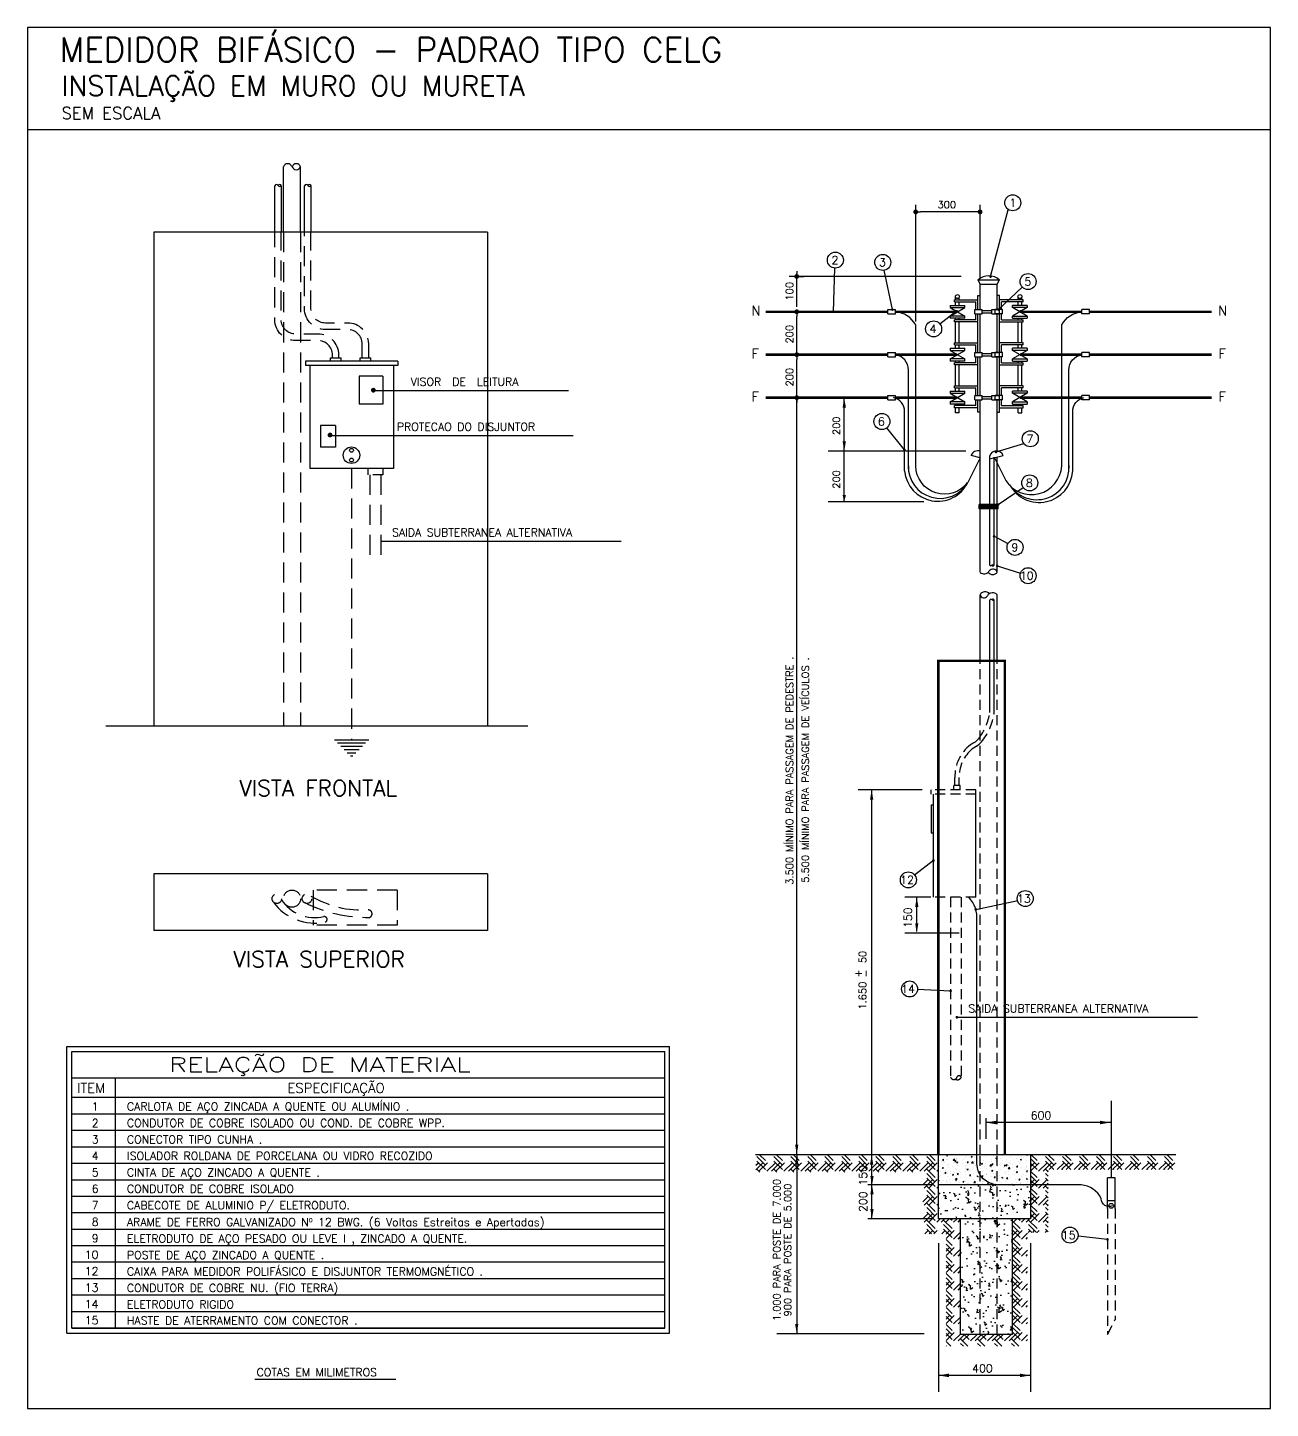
# Model space of a CAD drawing. Header units: millimetres. Extents: x 37 to 167, y 28 to 58.
# Drawn here: x 143.5 to 166.79, y 31.91 to 57.79 of the extents above; entities that cross this region are included whole.
import ezdxf
from ezdxf.enums import TextEntityAlignment as Align

# ---------------------------------------------------------------- set-up
doc = ezdxf.new("R2010")
doc.units = ezdxf.units.MM
doc.linetypes.add('HIDDEN', pattern=[0.375, 0.25, -0.125])
doc.linetypes.add('HIDDEN2', pattern=[0.1875, 0.125, -0.0625])
for name, color, linetype in [('DETALHE_ELÉTRICO_MEDIDOR', 250, 'Continuous'), ('TXT_0', 7, 'Continuous'), ('TXT_1', 2, 'Continuous'), ('TXT_2', 3, 'Continuous')]:
    doc.layers.add(name, color=color, linetype=linetype)
doc.styles.add('ADITIVOCAD', font='RomanS')
pattern_1 = [(95, (4.8759, 5.77372), (0.220621, 0.185123), [0.03, -0.33]), (40, (4.8759, 5.77372), (-0.251997, 0.173507), [0.024, -0.264]), (145.4514, (4.878, 5.79763), (-0.031376, 0.35863), [0.025496, -0.280457]), (91.184, (4.7959, 5.77372), (0.348677, 0.255046), [0.045, -0.495]), (141.6356, (4.80142, 5.8093), (-0.01116, 0.539885), [0.038244, -0.420685]), (36.184, (4.7959, 5.7737), (-0.01116, 0.539885), [0.036, -0.396]), (66, (4.8159, 5.81372), (0.2827086, 0.054953), [0.03, -0.33]), (11, (4.8159, 5.81372), (-0.136283, 0.273923), [0.024, -0.264]), (116.4514, (4.82933, 5.83362), (0.1464254, 0.328876), [0.025496, -0.280457]), (82.5, (4.8759, 5.77372), (-0.0907173, 0.0975959), [0, -0.2608, 0, -0.268, 0, -0.265]), (52.5, (4.8759, 5.77372), (-0.0371492, 0.1859638), [0, -0.1528, 0, -0.2548, 0, -0.101]), (12.5, (4.8759, 5.68452), (0.1573673, 0.1446083), [0, -0.1, 0, -0.312, 0, -0.414]), (2.5, (4.8759, 5.64452), (0.136636, 0.193264), [0, -0.13, 0, -0.2072, 0, -0.294])]

# ---------------------------------------------------------------- blocks, each defined once
blk = doc.blocks.new('CELG_MED-2B')
at = {"layer": 'DETALHE_ELÉTRICO_MEDIDOR'}
h = blk.add_hatch(dxfattribs=at)
h.set_pattern_fill('EARTH', color=256, scale=0.6, angle=45, style=0, pattern_type=2)
h.set_pattern_definition([(45, (25.25067, 26.14848), (0, 0.212132), [0.15, -0.15]), (45, (25.19442, 26.14848), (0, 0.212132), [0.15, -0.15]), (45, (25.13817, 26.14848), (0, 0.212132), [0.15, -0.15]), (135, (25.11942, 26.16723), (-0.212132, 0), [0.15, -0.15]), (135, (25.11942, 26.22348), (-0.212132, 0), [0.15, -0.15]), (135, (25.11942, 26.27973), (-0.212132, 0), [0.15, -0.15])])
h.paths.add_polyline_path([(14.344, 3.167), (14.344, 2.983), (12.75, 2.983), (12.75, 2.198), (12.493, 2.198), (12.493, 0.776), (11.475, 0.776), (11.475, 2.179), (11.185, 2.179), (11.185, 2.951), (9.098, 2.951), (9.096, 3.167), (11.378, 3.167), (11.378, 2.369), (11.656, 2.369), (11.656, 0.923), (12.306, 0.923), (12.306, 2.369), (12.529, 2.369), (12.529, 3.167)])
h = blk.add_hatch(dxfattribs=at)
h.set_pattern_fill('AR-CONC', color=256, scale=0.04, angle=45, style=0, pattern_type=2)
h.set_pattern_definition(pattern_1)
h.paths.add_polyline_path([(11.899, 2.369), (11.899, 2.791), (11.378, 2.791), (11.378, 2.369)])
h.paths.add_polyline_path([(12.114, 2.791), (12.068, 2.791), (12.068, 2.783), (12.049, 2.786), (12.053, 2.791), (11.899, 2.791), (11.899, 2.369), (12.114, 2.369)])
h.paths.add_polyline_path([(12.114, 2.369), (12.529, 2.369), (12.529, 2.791), (12.309, 2.791), (12.309, 2.79), (12.308, 2.791), (12.128, 2.791), (12.114, 2.791)])
h = blk.add_hatch(dxfattribs=at)
h.set_pattern_fill('AR-CONC', color=256, scale=0.04, angle=45, style=0, pattern_type=2)
h.set_pattern_definition(pattern_1)
h.paths.add_polyline_path([(12.114, 0.923), (12.306, 0.923), (12.306, 2.369), (12.114, 2.369)])
h.paths.add_polyline_path([(12.114, 2.369), (11.899, 2.369), (11.899, 0.923), (12.114, 0.923)])
h.paths.add_polyline_path([(11.899, 2.369), (11.656, 2.369), (11.656, 0.923), (11.899, 0.923)])
for p, q in [((3.196, 14.692), (3.196, 15.511)), ((3.41, 14.692), (3.41, 15.511)), ((3.088, 14.692), (3.088, 15.273)), ((3.17, 14.692), (3.17, 15.273)), ((3.459, 14.692), (3.459, 15.273)), ((3.541, 14.692), (3.541, 15.273)), ((1.578, 14.692), (1.578, 8.522)), ((5.746, 14.692), (1.578, 14.692)), ((5.746, 14.692), (5.746, 8.522)), ((11.873, 14.096), (11.899, 14.042)), ((11.873, 14.096), (12.141, 14.096)), ((11.899, 13.726), (11.899, 14.042)), ((11.899, 14.042), (12.114, 14.042)), ((12.114, 14.042), (12.141, 14.096)), ((12.114, 13.726), (12.114, 14.042)), ((11.578, 13.848), (11.873, 13.848)), ((11.578, 13.821), (11.578, 13.848)), ((11.578, 13.821), (11.846, 13.821)), ((11.594, 13.848), (11.594, 13.88)), ((11.594, 13.779), (11.594, 13.821)), ((11.64, 13.848), (11.64, 13.88)), ((11.64, 13.779), (11.64, 13.821)), ((11.846, 13.726), (11.846, 13.821)), ((11.873, 13.726), (11.873, 13.902)), ((11.873, 13.902), (11.899, 13.902)), ((11.873, 13.726), (11.873, 13.848)), ((12.141, 13.902), (12.114, 13.902)), ((12.141, 13.726), (12.141, 13.902)), ((12.436, 13.848), (12.141, 13.848)), ((12.141, 13.726), (12.141, 13.848)), ((12.436, 13.821), (12.168, 13.821)), ((12.168, 13.726), (12.168, 13.821)), ((12.374, 13.848), (12.374, 13.88)), ((12.374, 13.779), (12.374, 13.821)), ((12.42, 13.848), (12.42, 13.88)), ((12.42, 13.779), (12.42, 13.821)), ((12.436, 13.821), (12.436, 13.848)), ((10.748, 13.672), (10.748, 13.726)), ((10.748, 13.726), (10.842, 13.726)), ((10.748, 13.672), (10.842, 13.672)), ((10.842, 13.672), (10.842, 13.726)), ((11.525, 13.779), (11.525, 13.753)), ((11.525, 13.779), (11.709, 13.779)), ((11.525, 13.753), (11.709, 13.753)), ((11.525, 13.646), (11.709, 13.753)), ((11.525, 13.753), (11.709, 13.646)), ((11.709, 13.646), (11.525, 13.646)), ((11.525, 13.646), (11.525, 13.619)), ((11.709, 13.753), (11.709, 13.779)), ((11.709, 13.619), (11.709, 13.646)), ((11.832, 13.672), (11.832, 13.726)), ((11.832, 13.726), (11.926, 13.726)), ((11.832, 13.672), (11.926, 13.672)), ((11.846, 13.6), (11.846, 13.672)), ((11.873, 13.573), (11.873, 13.672)), ((11.873, 13.19), (11.873, 13.672)), ((11.899, 13.19), (11.899, 13.672)), ((11.926, 13.672), (11.926, 13.726)), ((11.926, 13.713), (12.047, 13.713)), ((11.926, 13.686), (12.047, 13.686)), ((12.047, 13.726), (12.141, 13.726)), ((12.047, 13.672), (12.047, 13.726)), ((12.047, 13.672), (12.141, 13.672)), ((12.181, 13.726), (12.087, 13.726)), ((12.087, 13.672), (12.087, 13.726)), ((12.181, 13.672), (12.087, 13.672)), ((12.114, 13.19), (12.114, 13.672)), ((12.114, 13.19), (12.114, 13.672)), ((12.141, 13.672), (12.141, 13.726)), ((12.141, 13.573), (12.141, 13.672)), ((12.141, 13.19), (12.141, 13.672)), ((12.168, 13.6), (12.168, 13.672)), ((12.181, 13.672), (12.181, 13.726)), ((12.305, 13.753), (12.305, 13.779)), ((12.488, 13.779), (12.305, 13.779)), ((12.488, 13.753), (12.305, 13.646)), ((12.488, 13.646), (12.305, 13.753)), ((12.488, 13.753), (12.305, 13.753)), ((12.305, 13.646), (12.488, 13.646)), ((12.305, 13.619), (12.305, 13.646)), ((12.488, 13.779), (12.488, 13.753)), ((12.488, 13.646), (12.488, 13.619)), ((13.265, 13.726), (13.171, 13.726)), ((13.171, 13.672), (13.171, 13.726)), ((13.265, 13.672), (13.171, 13.672)), ((13.265, 13.672), (13.265, 13.726)), ((11.709, 13.619), (11.525, 13.619)), ((11.846, 13.6), (11.578, 13.6)), ((11.578, 13.573), (11.578, 13.6)), ((11.873, 13.573), (11.578, 13.573)), ((11.709, 13.573), (11.578, 13.573)), ((11.594, 13.6), (11.594, 13.619)), ((11.594, 13.312), (11.594, 13.573)), ((11.594, 13.312), (11.594, 13.573)), ((11.64, 13.6), (11.64, 13.619)), ((11.64, 13.312), (11.64, 13.573)), ((11.64, 13.312), (11.64, 13.573)), ((12.141, 13.573), (12.436, 13.573)), ((12.168, 13.6), (12.436, 13.6)), ((12.305, 13.619), (12.488, 13.619)), ((12.305, 13.573), (12.436, 13.573)), ((12.374, 13.6), (12.374, 13.619)), ((12.374, 13.312), (12.374, 13.573)), ((12.374, 13.312), (12.374, 13.573)), ((12.42, 13.6), (12.42, 13.619)), ((12.42, 13.312), (12.42, 13.573)), ((12.42, 13.312), (12.42, 13.573)), ((12.436, 13.573), (12.436, 13.6)), ((11.578, 13.312), (11.873, 13.312)), ((11.578, 13.285), (11.578, 13.312)), ((11.578, 13.285), (11.846, 13.285)), ((11.594, 13.243), (11.594, 13.285)), ((11.64, 13.243), (11.64, 13.285)), ((11.846, 13.19), (11.846, 13.285)), ((12.436, 13.312), (12.141, 13.312)), ((12.436, 13.285), (12.168, 13.285)), ((12.168, 13.19), (12.168, 13.285)), ((12.374, 13.243), (12.374, 13.285)), ((12.42, 13.243), (12.42, 13.285)), ((12.436, 13.285), (12.436, 13.312)), ((3.782, 13.122), (3.916, 13.122)), ((3.782, 13.082), (3.782, 13.122)), ((3.916, 13.082), (3.916, 13.122)), ((4.153, 13.122), (4.287, 13.122)), ((4.153, 13.082), (4.153, 13.122)), ((4.287, 13.082), (4.287, 13.122)), ((10.748, 13.19), (10.842, 13.19)), ((10.748, 13.136), (10.748, 13.19)), ((10.748, 13.136), (10.842, 13.136)), ((10.842, 13.136), (10.842, 13.19)), ((11.525, 13.243), (11.525, 13.216)), ((11.525, 13.243), (11.709, 13.243)), ((11.525, 13.216), (11.709, 13.109)), ((11.525, 13.109), (11.709, 13.216)), ((11.525, 13.216), (11.709, 13.216)), ((11.525, 13.109), (11.525, 13.082)), ((11.709, 13.109), (11.525, 13.109)), ((11.709, 13.216), (11.709, 13.243)), ((11.709, 13.082), (11.709, 13.109)), ((11.832, 13.19), (11.926, 13.19)), ((11.832, 13.136), (11.832, 13.19)), ((11.832, 13.136), (11.926, 13.136)), ((11.846, 13.063), (11.846, 13.136)), ((11.873, 13.037), (11.873, 13.136)), ((11.873, 12.653), (11.873, 13.136)), ((11.899, 12.653), (11.899, 13.136)), ((11.926, 13.136), (11.926, 13.19)), ((11.926, 13.176), (12.047, 13.176)), ((11.926, 13.149), (12.047, 13.149)), ((12.047, 13.136), (12.047, 13.19)), ((12.047, 13.19), (12.141, 13.19)), ((12.047, 13.136), (12.141, 13.136)), ((12.087, 13.136), (12.087, 13.19)), ((12.181, 13.19), (12.087, 13.19)), ((12.181, 13.136), (12.087, 13.136)), ((12.114, 12.653), (12.114, 13.136)), ((12.114, 12.653), (12.114, 13.136)), ((12.141, 13.136), (12.141, 13.19)), ((12.141, 12.653), (12.141, 13.136)), ((12.141, 13.037), (12.141, 13.136)), ((12.168, 13.063), (12.168, 13.136)), ((12.181, 13.136), (12.181, 13.19)), ((12.488, 13.243), (12.305, 13.243)), ((12.305, 13.216), (12.305, 13.243)), ((12.488, 13.216), (12.305, 13.216)), ((12.488, 13.109), (12.305, 13.216)), ((12.488, 13.216), (12.305, 13.109)), ((12.305, 13.109), (12.488, 13.109)), ((12.305, 13.082), (12.305, 13.109)), ((12.488, 13.243), (12.488, 13.216)), ((12.488, 13.109), (12.488, 13.082)), ((13.171, 13.136), (13.171, 13.19)), ((13.265, 13.19), (13.171, 13.19)), ((13.265, 13.136), (13.171, 13.136)), ((13.265, 13.136), (13.265, 13.19)), ((4.624, 13.082), (3.471, 13.082)), ((3.471, 13.082), (3.471, 13.029)), ((4.624, 13.029), (3.471, 13.029)), ((3.524, 13.029), (3.524, 11.741)), ((4.571, 13.029), (4.571, 11.741)), ((4.624, 13.082), (4.624, 13.029)), ((11.003, 11.731), (11.003, 12.971)), ((11.709, 13.082), (11.525, 13.082)), ((11.846, 13.063), (11.578, 13.063)), ((11.578, 13.037), (11.578, 13.063)), ((11.873, 13.037), (11.578, 13.037)), ((11.709, 13.037), (11.578, 13.037)), ((11.594, 13.063), (11.594, 13.082)), ((11.594, 12.775), (11.594, 13.037)), ((11.64, 13.063), (11.64, 13.082)), ((11.64, 12.775), (11.64, 13.037)), ((12.141, 13.037), (12.436, 13.037)), ((12.168, 13.063), (12.436, 13.063)), ((12.305, 13.082), (12.488, 13.082)), ((12.305, 13.037), (12.436, 13.037)), ((12.374, 13.063), (12.374, 13.082)), ((12.374, 12.775), (12.374, 13.037)), ((12.42, 13.063), (12.42, 13.082)), ((12.42, 12.775), (12.42, 13.037)), ((12.436, 13.037), (12.436, 13.063)), ((13.01, 11.731), (13.01, 12.971)), ((4.436, 12.895), (4.141, 12.895)), ((4.141, 12.895), (4.141, 12.546)), ((4.436, 12.895), (4.436, 12.546)), ((11.578, 12.775), (11.873, 12.775)), ((11.578, 12.748), (11.578, 12.775)), ((11.873, 12.653), (11.873, 12.775)), ((12.436, 12.775), (12.141, 12.775)), ((12.141, 12.653), (12.141, 12.775)), ((12.436, 12.748), (12.436, 12.775)), ((10.748, 12.653), (10.842, 12.653)), ((10.748, 12.599), (10.748, 12.653)), ((10.748, 12.599), (10.842, 12.599)), ((10.842, 12.599), (10.842, 12.653)), ((11.525, 12.706), (11.525, 12.68)), ((11.525, 12.706), (11.709, 12.706)), ((11.525, 12.68), (11.709, 12.573)), ((11.525, 12.573), (11.709, 12.68)), ((11.525, 12.68), (11.709, 12.68)), ((11.578, 12.748), (11.846, 12.748)), ((11.594, 12.706), (11.594, 12.748)), ((11.64, 12.706), (11.64, 12.748)), ((11.709, 12.68), (11.709, 12.706)), ((11.832, 12.653), (11.926, 12.653)), ((11.832, 12.599), (11.832, 12.653)), ((11.832, 12.599), (11.926, 12.599)), ((11.846, 12.653), (11.846, 12.748)), ((11.846, 12.527), (11.846, 12.599)), ((11.873, 12.5), (11.873, 12.599)), ((11.873, 12.446), (11.873, 12.599)), ((11.899, 10.444), (11.899, 12.599)), ((11.926, 12.599), (11.926, 12.653)), ((11.926, 12.639), (12.047, 12.639)), ((11.926, 12.613), (12.047, 12.613)), ((12.047, 12.599), (12.047, 12.653)), ((12.047, 12.653), (12.141, 12.653)), ((12.047, 12.599), (12.141, 12.599)), ((12.087, 12.599), (12.087, 12.653)), ((12.181, 12.653), (12.087, 12.653)), ((12.181, 12.599), (12.087, 12.599)), ((12.114, 11.961), (12.114, 12.599)), ((12.141, 12.599), (12.141, 12.653)), ((12.141, 12.446), (12.141, 12.599)), ((12.141, 12.5), (12.141, 12.599)), ((12.436, 12.748), (12.168, 12.748)), ((12.168, 12.653), (12.168, 12.748)), ((12.168, 12.527), (12.168, 12.599)), ((12.181, 12.599), (12.181, 12.653)), ((12.488, 12.706), (12.305, 12.706)), ((12.305, 12.68), (12.305, 12.706)), ((12.488, 12.68), (12.305, 12.68)), ((12.488, 12.573), (12.305, 12.68)), ((12.488, 12.68), (12.305, 12.573)), ((12.374, 12.706), (12.374, 12.748)), ((12.42, 12.706), (12.42, 12.748)), ((12.488, 12.706), (12.488, 12.68)), ((13.265, 12.653), (13.171, 12.653)), ((13.171, 12.599), (13.171, 12.653)), ((13.265, 12.599), (13.171, 12.599)), ((13.265, 12.599), (13.265, 12.653)), ((4.436, 12.546), (4.141, 12.546)), ((10.957, 11.711), (10.957, 12.453)), ((11.525, 12.573), (11.525, 12.546)), ((11.709, 12.573), (11.525, 12.573)), ((11.709, 12.546), (11.525, 12.546)), ((11.846, 12.527), (11.578, 12.527)), ((11.578, 12.5), (11.578, 12.527)), ((11.873, 12.5), (11.578, 12.5)), ((11.709, 12.5), (11.578, 12.5)), ((11.594, 12.527), (11.594, 12.546)), ((11.594, 12.435), (11.594, 12.5)), ((11.64, 12.435), (11.594, 12.435)), ((11.64, 12.527), (11.64, 12.546)), ((11.64, 12.435), (11.64, 12.5)), ((11.709, 12.546), (11.709, 12.573)), ((11.899, 12.446), (11.873, 12.446)), ((12.114, 12.446), (12.141, 12.446)), ((12.141, 12.5), (12.436, 12.5)), ((12.168, 12.527), (12.436, 12.527)), ((12.305, 12.573), (12.488, 12.573)), ((12.305, 12.546), (12.305, 12.573)), ((12.305, 12.546), (12.488, 12.546)), ((12.305, 12.5), (12.436, 12.5)), ((12.374, 12.527), (12.374, 12.546)), ((12.374, 12.435), (12.374, 12.5)), ((12.374, 12.435), (12.42, 12.435)), ((12.42, 12.527), (12.42, 12.546)), ((12.42, 12.435), (12.42, 12.5)), ((12.436, 12.5), (12.436, 12.527)), ((12.488, 12.573), (12.488, 12.546)), ((13.057, 11.711), (13.057, 12.453)), ((3.659, 12.278), (3.659, 12.009)), ((3.846, 12.278), (3.659, 12.278)), ((3.846, 12.278), (3.846, 12.009)), ((3.846, 12.009), (3.659, 12.009)), ((11.899, 11.874), (11.786, 11.902)), ((12.016, 11.86), (12.186, 11.902)), ((4.571, 11.741), (3.524, 11.741)), ((12.02, 10.534), (12.02, 11.873)), ((12.074, 10.534), (12.074, 11.881)), ((12.114, 10.444), (12.114, 11.884)), ((12.127, 11.291), (11.886, 11.291)), ((11.886, 11.237), (11.886, 11.291)), ((12.127, 11.277), (11.886, 11.277)), ((12.127, 11.264), (11.886, 11.264)), ((12.127, 11.25), (11.886, 11.25)), ((12.127, 11.237), (11.886, 11.237)), ((12.127, 11.237), (12.127, 11.291)), ((11.899, 9.337), (11.899, 10.163)), ((12.02, 8.691), (12.02, 10.097)), ((12.074, 8.684), (12.074, 10.097)), ((12.114, 9.337), (12.114, 10.163)), ((6.25, 8.522), (0.978, 8.522)), ((3.833, 8.352), (4.262, 8.352)), ((3.873, 8.312), (4.222, 8.312)), ((3.913, 8.272), (4.182, 8.272)), ((3.954, 8.232), (4.141, 8.232)), ((3.994, 8.191), (4.101, 8.191)), ((4.034, 8.151), (4.061, 8.151)), ((11.572, 7.728), (11.572, 7.782)), ((11.652, 7.782), (11.572, 7.782)), ((11.652, 7.728), (11.652, 7.782)), ((11.29, 7.674), (11.29, 7.728)), ((11.316, 6.386), (11.316, 7.674)), ((11.845, 6.386), (11.845, 7.728)), ((11.29, 7.54), (11.29, 7.191)), ((11.29, 7.54), (11.316, 7.54)), ((11.29, 7.191), (11.316, 7.191)), ((5.746, 6.678), (1.578, 6.678)), ((1.578, 6.678), (1.578, 5.971)), ((5.746, 6.678), (5.746, 5.971)), ((5.746, 5.971), (1.578, 5.971)), ((14.344, 3.167), (9.095, 3.167)), ((11.378, 2.369), (11.378, 3.167)), ((12.529, 3.167), (12.529, 2.369)), ((12.128, 2.791), (11.378, 2.791)), ((13.49, 2.497), (13.49, 2.879)), ((13.587, 2.879), (13.49, 2.879)), ((13.587, 2.497), (13.587, 2.879)), ((13.587, 2.591), (13.49, 2.591)), ((12.529, 2.369), (11.378, 2.369)), ((11.656, 0.923), (11.656, 2.369)), ((12.306, 0.923), (12.306, 2.369)), ((12.306, 0.923), (11.656, 0.923))]:
    blk.add_line(p, q, dxfattribs=at)
at = {"layer": 'DETALHE_ELÉTRICO_MEDIDOR', "linetype": 'HIDDEN'}
for p, q in [((3.196, 14.692), (3.196, 8.522)), ((3.41, 14.692), (3.41, 8.522)), ((4.048, 11.741), (4.048, 8.352)), ((4.276, 11.661), (4.276, 10.656)), ((4.411, 11.661), (4.411, 10.656)), ((4.615, 6.473), (3.569, 6.473)), ((3.569, 6.473), (3.569, 6.037)), ((4.615, 6.473), (4.615, 6.037)), ((4.615, 6.037), (3.569, 6.037))]:
    blk.add_line(p, q, dxfattribs=at)
at = {"layer": 'DETALHE_ELÉTRICO_MEDIDOR', "linetype": 'HIDDEN2'}
for p, q in [((4.25, 11.741), (4.25, 11.661)), ((4.437, 11.741), (4.437, 11.661)), ((4.437, 11.661), (4.25, 11.661)), ((11.899, 3.167), (11.899, 9.337)), ((12.114, 3.167), (12.114, 9.337)), ((11.585, 7.782), (11.585, 7.876)), ((11.639, 7.782), (11.639, 7.876)), ((11.845, 7.728), (11.29, 7.728)), ((11.845, 7.674), (11.29, 7.674)), ((11.845, 6.386), (11.316, 6.386)), ((11.531, 6.386), (11.531, 4.138)), ((11.665, 6.386), (11.665, 4.138)), ((11.392, 3.164), (11.392, 3.164)), ((11.396, 3.154), (11.396, 3.154)), ((11.431, 3.099), (11.441, 3.112)), ((11.444, 3.098), (11.441, 3.112)), ((11.477, 3.164), (11.477, 3.164)), ((11.478, 3.16), (11.493, 3.166)), ((11.478, 3.16), (11.488, 3.153)), ((11.488, 3.153), (11.493, 3.166)), ((11.498, 3.106), (11.498, 3.106)), ((11.563, 3.102), (11.58, 3.119)), ((11.582, 3.099), (11.58, 3.119)), ((11.607, 3.124), (11.607, 3.124)), ((11.61, 3.122), (11.61, 3.122)), ((11.692, 3.115), (11.692, 3.115)), ((11.72, 3.137), (11.72, 3.137)), ((11.732, 3.146), (11.732, 3.146)), ((11.786, 3.143), (11.801, 3.149)), ((11.786, 3.143), (11.797, 3.136)), ((11.797, 3.136), (11.801, 3.149)), ((11.827, 3.133), (11.827, 3.133)), ((11.828, 3.151), (11.828, 3.151)), ((11.899, 0.923), (11.899, 3.167)), ((11.94, 3.167), (11.94, 3.167)), ((11.954, 3.163), (11.954, 3.163)), ((11.962, 3.151), (11.962, 3.151)), ((12.047, 3.111), (12.047, 3.111)), ((12.068, 3.158), (12.068, 3.158)), ((12.095, 3.126), (12.11, 3.131)), ((12.095, 3.126), (12.105, 3.119)), ((12.105, 3.119), (12.11, 3.131)), ((12.114, 0.923), (12.114, 3.167)), ((12.156, 3.124), (12.156, 3.124)), ((12.183, 3.153), (12.183, 3.153)), ((12.267, 3.14), (12.267, 3.14)), ((12.297, 3.148), (12.297, 3.148)), ((12.312, 3.12), (12.312, 3.12)), ((12.349, 3.125), (12.349, 3.125)), ((12.366, 3.127), (12.366, 3.127)), ((12.377, 3.156), (12.377, 3.156)), ((12.403, 3.109), (12.418, 3.114)), ((12.403, 3.109), (12.414, 3.101)), ((12.412, 3.144), (12.412, 3.144)), ((12.414, 3.101), (12.418, 3.114)), ((12.447, 3.138), (12.447, 3.138)), ((12.474, 3.147), (12.474, 3.147)), ((12.478, 3.166), (12.479, 3.167)), ((12.478, 3.166), (12.491, 3.165)), ((12.491, 3.165), (12.491, 3.167)), ((11.384, 3.049), (11.384, 3.049)), ((11.384, 2.949), (11.384, 2.949)), ((11.387, 3.021), (11.387, 3.021)), ((11.39, 3.092), (11.39, 3.092)), ((11.411, 2.964), (11.411, 2.964)), ((11.421, 3.08), (11.421, 3.08)), ((11.425, 3.005), (11.441, 3.01)), ((11.425, 3.005), (11.436, 2.997)), ((11.431, 3.099), (11.444, 3.098)), ((11.436, 2.997), (11.441, 3.01)), ((11.454, 3.073), (11.454, 3.073)), ((11.46, 2.938), (11.471, 2.95)), ((11.46, 2.938), (11.473, 2.937)), ((11.473, 2.937), (11.471, 2.95)), ((11.473, 2.975), (11.473, 2.975)), ((11.482, 3.103), (11.482, 3.103)), ((11.493, 2.963), (11.493, 2.963)), ((11.495, 3.034), (11.495, 3.034)), ((11.497, 2.935), (11.497, 2.935)), ((11.499, 3.044), (11.499, 3.044)), ((11.5, 3.013), (11.5, 3.013)), ((11.526, 2.959), (11.526, 2.959)), ((11.554, 3.02), (11.554, 3.02)), ((11.557, 3.098), (11.557, 3.098)), ((11.563, 3.102), (11.582, 3.099)), ((11.568, 3.068), (11.568, 3.068)), ((11.579, 2.946), (11.579, 2.946)), ((11.585, 3.086), (11.595, 3.098)), ((11.585, 3.086), (11.597, 3.085)), ((11.597, 3.085), (11.595, 3.098)), ((11.598, 2.997), (11.598, 2.997)), ((11.604, 2.979), (11.604, 2.979)), ((11.606, 3.074), (11.621, 3.079)), ((11.606, 3.074), (11.616, 3.067)), ((11.607, 3.051), (11.607, 3.051)), ((11.61, 3.105), (11.61, 3.105)), ((11.614, 3.039), (11.614, 3.039)), ((11.614, 2.924), (11.625, 2.937)), ((11.616, 3.067), (11.621, 3.079)), ((11.627, 2.923), (11.625, 2.937)), ((11.635, 3.031), (11.635, 3.031)), ((11.64, 2.954), (11.64, 2.954)), ((11.649, 2.949), (11.649, 2.949)), ((11.683, 3.063), (11.683, 3.063)), ((11.714, 2.994), (11.714, 2.994)), ((11.714, 2.964), (11.714, 2.964)), ((11.717, 3.066), (11.717, 3.066)), ((11.723, 3.018), (11.723, 3.018)), ((11.728, 3.034), (11.728, 3.034)), ((11.734, 2.987), (11.749, 2.993)), ((11.734, 2.987), (11.745, 2.98)), ((11.739, 3.072), (11.749, 3.085)), ((11.739, 3.072), (11.751, 3.071)), ((11.745, 2.98), (11.749, 2.993)), ((11.751, 3.071), (11.749, 3.085)), ((11.755, 2.949), (11.755, 2.949)), ((11.768, 2.971), (11.768, 2.971)), ((11.771, 3.049), (11.771, 3.049)), ((11.775, 2.971), (11.775, 2.971)), ((11.792, 3.067), (11.809, 3.084)), ((11.792, 3.067), (11.811, 3.064)), ((11.797, 3.058), (11.797, 3.058)), ((11.811, 3.064), (11.809, 3.084)), ((11.82, 2.937), (11.82, 2.937)), ((11.823, 3.008), (11.823, 3.008)), ((11.824, 3.056), (11.824, 3.056)), ((11.825, 3.079), (11.825, 3.079)), ((11.843, 3.029), (11.843, 3.029)), ((11.848, 3.039), (11.848, 3.039)), ((11.849, 2.982), (11.849, 2.982)), ((11.869, 2.944), (11.869, 2.944)), ((11.899, 3.067), (11.903, 3.071)), ((11.899, 3.058), (11.905, 3.058)), ((11.9, 2.992), (11.9, 2.992)), ((11.905, 3.058), (11.903, 3.071)), ((11.906, 3.066), (11.906, 3.066)), ((11.912, 3.053), (11.912, 3.053)), ((11.914, 3.057), (11.929, 3.062)), ((11.914, 3.057), (11.925, 3.049)), ((11.925, 3.049), (11.929, 3.062)), ((11.932, 2.953), (11.932, 2.953)), ((11.934, 3.024), (11.934, 3.024)), ((11.937, 3.095), (11.937, 3.095)), ((11.957, 3.025), (11.957, 3.025)), ((11.973, 3.061), (11.973, 3.061)), ((11.984, 2.939), (11.984, 2.939)), ((11.985, 2.999), (11.985, 2.999)), ((12.021, 3.031), (12.038, 3.048)), ((12.021, 3.031), (12.04, 3.028)), ((12.025, 3.014), (12.025, 3.014)), ((12.027, 3.049), (12.027, 3.049)), ((12.04, 3.028), (12.038, 3.048)), ((12.039, 3.007), (12.039, 3.007)), ((12.041, 3.084), (12.041, 3.084)), ((12.042, 2.97), (12.057, 2.976)), ((12.042, 2.97), (12.053, 2.963)), ((12.042, 2.968), (12.042, 2.968)), ((12.045, 3.039), (12.045, 3.039)), ((12.046, 3.045), (12.057, 3.058)), ((12.046, 3.045), (12.059, 3.044)), ((12.053, 2.963), (12.057, 2.976)), ((12.059, 3.044), (12.057, 3.058)), ((12.063, 2.933), (12.063, 2.933)), ((12.072, 3.02), (12.072, 3.02)), ((12.095, 3.091), (12.095, 3.091)), ((12.098, 2.935), (12.098, 2.935)), ((12.099, 3.082), (12.099, 3.082)), ((12.107, 2.939), (12.107, 2.939)), ((12.12, 3.017), (12.12, 3.017)), ((12.141, 3.044), (12.141, 3.044)), ((12.15, 3.035), (12.15, 3.035)), ((12.15, 2.982), (12.15, 2.982)), ((12.153, 3.053), (12.153, 3.053)), ((12.176, 3.102), (12.176, 3.102)), ((12.186, 3.015), (12.186, 3.015)), ((12.199, 2.95), (12.199, 2.95)), ((12.2, 3.032), (12.211, 3.044)), ((12.2, 3.032), (12.213, 3.031)), ((12.213, 3.031), (12.211, 3.044)), ((12.223, 3.039), (12.238, 3.045)), ((12.223, 3.039), (12.233, 3.032)), ((12.224, 3.104), (12.224, 3.104)), ((12.232, 2.96), (12.232, 2.96)), ((12.233, 3.032), (12.238, 3.045)), ((12.25, 2.995), (12.267, 3.013)), ((12.25, 2.995), (12.269, 2.993)), ((12.253, 2.958), (12.253, 2.958)), ((12.255, 3.035), (12.255, 3.035)), ((12.256, 3.039), (12.256, 3.039)), ((12.262, 2.998), (12.262, 2.998)), ((12.264, 3.069), (12.264, 3.069)), ((12.269, 2.993), (12.267, 3.013)), ((12.275, 3.057), (12.275, 3.057)), ((12.301, 3.01), (12.301, 3.01)), ((12.309, 3.042), (12.309, 3.042)), ((12.334, 2.968), (12.334, 2.968)), ((12.351, 2.953), (12.366, 2.959)), ((12.351, 2.953), (12.361, 2.946)), ((12.354, 3.018), (12.365, 3.031)), ((12.354, 3.018), (12.367, 3.017)), ((12.357, 2.982), (12.357, 2.982)), ((12.361, 2.946), (12.366, 2.959)), ((12.367, 3.017), (12.365, 3.031)), ((12.369, 2.941), (12.369, 2.941)), ((12.37, 3.034), (12.37, 3.034)), ((12.372, 3.013), (12.372, 3.013)), ((12.375, 3.084), (12.375, 3.084)), ((12.39, 3.053), (12.39, 3.053)), ((12.4, 3.078), (12.4, 3.078)), ((12.415, 3.005), (12.415, 3.005)), ((12.469, 2.986), (12.469, 2.986)), ((12.478, 2.955), (12.478, 2.955)), ((12.479, 2.96), (12.492, 2.973)), ((12.479, 2.96), (12.492, 2.958)), ((12.48, 3.026), (12.48, 3.026)), ((12.482, 3.003), (12.482, 3.003)), ((12.483, 3.098), (12.483, 3.098)), ((12.485, 3.029), (12.485, 3.029)), ((11.378, 2.909), (11.379, 2.91)), ((11.378, 2.891), (11.381, 2.89)), ((11.378, 2.851), (11.388, 2.855)), ((11.378, 2.846), (11.384, 2.842)), ((11.381, 2.89), (11.379, 2.91)), ((11.379, 2.807), (11.379, 2.807)), ((11.382, 2.878), (11.382, 2.878)), ((11.384, 2.842), (11.388, 2.855)), ((11.384, 2.766), (11.384, 2.766)), ((11.387, 2.844), (11.387, 2.844)), ((11.399, 2.906), (11.399, 2.906)), ((11.415, 2.825), (11.415, 2.825)), ((11.441, 2.851), (11.441, 2.851)), ((11.444, 2.928), (11.444, 2.928)), ((11.481, 2.831), (11.481, 2.831)), ((11.484, 2.849), (11.484, 2.849)), ((11.488, 2.82), (11.488, 2.82)), ((11.49, 2.892), (11.49, 2.892)), ((11.522, 2.861), (11.522, 2.861)), ((11.524, 2.928), (11.524, 2.928)), ((11.529, 2.82), (11.529, 2.82)), ((11.553, 2.918), (11.569, 2.924)), ((11.553, 2.918), (11.564, 2.911)), ((11.564, 2.911), (11.569, 2.924)), ((11.591, 2.857), (11.608, 2.875)), ((11.591, 2.857), (11.61, 2.854)), ((11.598, 2.844), (11.598, 2.844)), ((11.599, 2.836), (11.599, 2.836)), ((11.601, 2.795), (11.601, 2.795)), ((11.602, 2.908), (11.602, 2.908)), ((11.606, 2.853), (11.606, 2.853)), ((11.61, 2.854), (11.608, 2.875)), ((11.614, 2.924), (11.627, 2.923)), ((11.644, 2.816), (11.644, 2.816)), ((11.655, 2.802), (11.655, 2.802)), ((11.658, 2.879), (11.658, 2.879)), ((11.682, 2.832), (11.697, 2.837)), ((11.682, 2.832), (11.692, 2.825)), ((11.692, 2.825), (11.697, 2.837)), ((11.707, 2.78), (11.707, 2.78)), ((11.709, 2.851), (11.709, 2.851)), ((11.711, 2.886), (11.711, 2.886)), ((11.712, 2.923), (11.712, 2.923)), ((11.713, 2.84), (11.713, 2.84)), ((11.731, 2.874), (11.731, 2.874)), ((11.736, 2.812), (11.736, 2.812)), ((11.758, 2.811), (11.758, 2.811)), ((11.768, 2.911), (11.779, 2.923)), ((11.768, 2.911), (11.781, 2.91)), ((11.781, 2.91), (11.779, 2.923)), ((11.793, 2.897), (11.793, 2.897)), ((11.815, 2.794), (11.815, 2.794)), ((11.818, 2.865), (11.818, 2.865)), ((11.82, 2.822), (11.837, 2.839)), ((11.82, 2.822), (11.839, 2.819)), ((11.828, 2.835), (11.828, 2.835)), ((11.839, 2.819), (11.837, 2.839)), ((11.857, 2.896), (11.857, 2.896)), ((11.862, 2.901), (11.877, 2.907)), ((11.862, 2.901), (11.873, 2.894)), ((11.872, 2.83), (11.872, 2.83)), ((11.873, 2.894), (11.877, 2.907)), ((11.873, 2.806), (11.873, 2.806)), ((11.922, 2.897), (11.933, 2.91)), ((11.922, 2.897), (11.935, 2.896)), ((11.926, 2.837), (11.926, 2.837)), ((11.927, 2.81), (11.927, 2.81)), ((11.928, 2.915), (11.928, 2.915)), ((11.929, 2.881), (11.929, 2.881)), ((11.935, 2.896), (11.933, 2.91)), ((11.942, 2.83), (11.942, 2.83)), ((11.973, 2.789), (11.973, 2.789)), ((11.982, 2.922), (11.982, 2.922)), ((11.982, 2.917), (11.982, 2.917)), ((11.987, 2.801), (11.987, 2.801)), ((11.99, 2.814), (12.005, 2.82)), ((11.99, 2.814), (12.001, 2.807)), ((12.001, 2.807), (12.005, 2.82)), ((12.007, 2.848), (12.007, 2.848)), ((12.037, 2.825), (12.037, 2.825)), ((12.039, 2.896), (12.039, 2.896)), ((12.049, 2.786), (12.062, 2.799)), ((12.049, 2.786), (12.068, 2.784)), ((12.057, 2.825), (12.057, 2.825)), ((12.062, 2.799), (12.066, 2.804)), ((12.067, 2.798), (12.066, 2.804)), ((12.068, 2.784), (12.067, 2.798)), ((12.076, 2.884), (12.086, 2.896)), ((12.076, 2.884), (12.089, 2.883)), ((12.089, 2.883), (12.086, 2.896)), ((12.086, 2.781), (12.086, 2.781)), ((12.098, 2.811), (12.098, 2.811)), ((12.102, 2.796), (12.102, 2.796)), ((12.14, 2.788), (12.14, 2.788)), ((12.142, 2.866), (12.142, 2.866)), ((12.145, 2.839), (12.145, 2.839)), ((12.148, 2.91), (12.148, 2.91)), ((12.17, 2.884), (12.185, 2.889)), ((12.17, 2.884), (12.181, 2.877)), ((12.171, 2.82), (12.171, 2.82)), ((12.181, 2.877), (12.185, 2.889)), ((12.196, 2.873), (12.196, 2.873)), ((12.213, 2.93), (12.213, 2.93)), ((12.216, 2.791), (12.216, 2.791)), ((12.221, 2.799), (12.221, 2.799)), ((12.223, 2.832), (12.223, 2.832)), ((12.23, 2.87), (12.24, 2.883)), ((12.23, 2.87), (12.243, 2.869)), ((12.243, 2.869), (12.24, 2.883)), ((12.254, 2.783), (12.254, 2.783)), ((12.257, 2.855), (12.257, 2.855)), ((12.259, 2.926), (12.259, 2.926)), ((12.274, 2.785), (12.274, 2.785)), ((12.277, 2.884), (12.277, 2.884)), ((12.286, 2.815), (12.286, 2.815)), ((12.299, 2.797), (12.313, 2.803)), ((12.299, 2.797), (12.308, 2.791)), ((12.308, 2.791), (12.309, 2.79)), ((12.309, 2.791), (12.313, 2.803)), ((12.309, 2.79), (12.309, 2.791)), ((12.328, 2.925), (12.328, 2.925)), ((12.331, 2.786), (12.331, 2.786)), ((12.348, 2.854), (12.348, 2.854)), ((12.357, 2.817), (12.357, 2.817)), ((12.364, 2.798), (12.364, 2.798)), ((12.367, 2.87), (12.367, 2.87)), ((12.384, 2.857), (12.394, 2.869)), ((12.384, 2.857), (12.397, 2.856)), ((12.397, 2.856), (12.394, 2.869)), ((12.4, 2.81), (12.4, 2.81)), ((12.4, 2.807), (12.4, 2.807)), ((12.41, 2.824), (12.41, 2.824)), ((12.413, 2.901), (12.413, 2.901)), ((12.442, 2.92), (12.442, 2.92)), ((12.446, 2.782), (12.446, 2.782)), ((12.467, 2.909), (12.467, 2.909)), ((12.473, 2.875), (12.473, 2.875)), ((12.473, 2.812), (12.473, 2.812)), ((12.475, 2.884), (12.475, 2.884)), ((12.479, 2.867), (12.492, 2.872)), ((12.479, 2.867), (12.489, 2.859)), ((12.489, 2.859), (12.492, 2.867)), ((12.492, 2.835), (12.492, 2.835)), ((13.49, 2.497), (13.49, 0.923)), ((13.587, 2.497), (13.587, 1.11)), ((12.3, 2.348), (12.3, 2.348)), ((13.49, 0.923), (13.587, 1.11)), ((12.114, 0.923), (11.899, 0.923))]:
    blk.add_line(p, q, dxfattribs=at)
at = {"layer": 'DETALHE_ELÉTRICO_MEDIDOR', "linetype": 'HIDDEN', "flags": 128}
for points in [[(3.809, 13.16, 0.4112), (3.628, 13.339), (3.35, 13.339, -0.4112), (3.088, 13.598), (3.088, 14.692)], [(3.889, 13.122), (3.889, 13.161, 0.4112), (3.628, 13.42), (3.35, 13.42, -0.4112), (3.168, 13.599), (3.168, 14.692)], [(4.18, 13.298, 0.4112), (3.999, 13.477), (3.721, 13.477, -0.4112), (3.459, 13.736), (3.459, 14.692)], [(4.261, 13.122), (4.261, 13.299, 0.4112), (3.999, 13.558), (3.721, 13.558, -0.4112), (3.54, 13.737), (3.54, 14.692)]]:
    blk.add_lwpolyline(points, format="xyb", dxfattribs=at)
at = {"layer": 'DETALHE_ELÉTRICO_MEDIDOR', "const_width": 0.03, "flags": 128}
for points in [[(10.748, 13.699), (9.221, 13.699)], [(11.617, 13.699), (10.842, 13.699)], [(12.397, 13.699), (13.171, 13.699)], [(13.265, 13.699), (14.793, 13.699)], [(10.748, 13.163), (9.221, 13.163)], [(11.617, 13.163), (10.842, 13.163)], [(12.397, 13.163), (13.171, 13.163)], [(13.265, 13.163), (14.793, 13.163)], [(10.748, 12.626), (9.221, 12.626)], [(11.617, 12.626), (10.842, 12.626)], [(12.397, 12.626), (13.171, 12.626)], [(13.265, 12.626), (14.793, 12.626)], [(12.207, 3.167), (12.207, 9.337), (11.378, 9.337), (11.378, 3.167)]]:
    blk.add_lwpolyline(points, dxfattribs=at)
at = {"layer": 'DETALHE_ELÉTRICO_MEDIDOR', "flags": 128}
for points in [[(11.899, 11.874), (11.745, 11.566, -0.719), (11.095, 11.773), (11.095, 13.535, 0.25), (10.842, 13.699)], [(12.074, 11.881), (12.22, 11.59, 0.7282), (12.919, 11.773), (12.919, 13.535, -0.25), (13.171, 13.699)], [(11.003, 12.971, 0.3769), (10.842, 13.163)], [(13.01, 12.971, -0.3769), (13.171, 13.163)], [(10.957, 12.453, 0.3548), (10.819, 12.626)], [(13.057, 12.453, -0.3548), (13.194, 12.626)], [(13.554, 2.531, -0.5619), (13.414, 2.619, 0.2744), (13.163, 2.791), (12.128, 2.791, -0.4142), (11.86, 3.059), (11.86, 3.167), (11.858, 6.094, 0.2136), (11.76, 6.385)]]:
    blk.add_lwpolyline(points, format="xyb", dxfattribs=at)
at = {"layer": 'DETALHE_ELÉTRICO_MEDIDOR', "linetype": 'HIDDEN', "flags": 128}
for points in [[(4.18, 13.122), (4.18, 13.299)], [(3.809, 13.122), (3.809, 13.161)]]:
    blk.add_lwpolyline(points, dxfattribs=at)
at = {"layer": 'DETALHE_ELÉTRICO_MEDIDOR'}
for centre, radius in [((11.617, 13.889), 0.0247), ((12.397, 13.889), 0.0247), ((4.046, 11.907), 0.103), ((4.046, 11.968), 0.0235), ((4.046, 11.847), 0.0235), ((13.538, 2.531), 0.0303)]:
    blk.add_circle(centre, radius, dxfattribs=at)
at = {"layer": 'DETALHE_ELÉTRICO_MEDIDOR', "linetype": 'HIDDEN'}
for centre, radius in [((3.114, 6.367), 0.0595), ((3.303, 6.367), 0.107), ((3.49, 6.367), 0.0595)]:
    blk.add_circle(centre, radius, dxfattribs=at)
at = {"layer": 'DETALHE_ELÉTRICO_MEDIDOR'}
for centre, radius, start, end in [((3.249, 15.492), 0.0567, 18.9773, 161.0227), ((3.357, 15.492), 0.0567, 18.9773, 161.0227), ((3.357, 15.529), 0.0567, 198.9773, 341.0227), ((3.11, 15.265), 0.0238, 28.2147, 160.6015), ((3.15, 15.269), 0.0201, 12.1738, 157.8449), ((3.152, 15.29), 0.0245, 213.2553, 316.7635), ((3.482, 15.265), 0.0238, 28.2147, 160.6015), ((3.521, 15.269), 0.0201, 12.1738, 157.8449), ((3.523, 15.29), 0.0245, 213.2553, 316.7635), ((12.007, 13.955), 0.194, 46.3972, 133.6028), ((11.869, 11.874), 0.0875, 69.6531, 161.4766), ((12.103, 11.874), 0.0875, 18.5234, 189.3609), ((11.4, 11.764), 0.397, 178.2363, 330.1021), ((12.608, 11.754), 0.403, 212.5592, 3.2169), ((11.371, 11.748), 0.416, 185.1798, 334.0138), ((12.638, 11.737), 0.42, 208.4118, 356.4564), ((12.033, 10.542), 0.0152, 211.7719, 316.0775), ((12.06, 10.515), 0.0227, 53.7204, 136.0775), ((12.058, 10.54), 0.0166, 211.1112, 338.6867), ((11.949, 10.501), 0.076, 229.1963, 327.94), ((12.057, 10.489), 0.0728, 217.8326, 321.554), ((12.059, 10.428), 0.0569, 16.5507, 144.0474), ((11.963, 10.132), 0.0705, 40.4522, 154.1494), ((12.056, 10.112), 0.0765, 41.1308, 149.7642), ((11.947, 10.176), 0.0497, 195.4312, 329.7642), ((12.036, 10.091), 0.0167, 38.8408, 158.7454), ((12.061, 10.096), 0.0131, 3.6817, 156.2827), ((12.064, 10.114), 0.0193, 218.8408, 301.1236), ((12.077, 7.895), 0.493, 121.0453, 127.0918), ((11.713, 8.501), 0.215, 301.0453, 322.0447), ((11.748, 8.46), 0.215, 300.2127, 320.9941), ((12.077, 7.895), 0.439, 120.2127, 132.5945), ((11.37, 7.876), 0.215, 0, 1.5624), ((11.424, 7.876), 0.215, 0, 1.6253)]:
    blk.add_arc(centre, radius, start, end, dxfattribs=at)
at = {"layer": 'DETALHE_ELÉTRICO_MEDIDOR', "linetype": 'HIDDEN2'}
for centre, radius, start, end in [((11.361, 8.783), 0.665, 321.4873, 352.0381), ((11.355, 8.787), 0.726, 320.5096, 351.9284), ((12.077, 7.895), 0.493, 127.0918, 181.5624), ((12.077, 7.895), 0.439, 132.5945, 181.6253), ((11.571, 4.151), 0.0425, 198.3626, 349.15), ((11.637, 4.122), 0.0319, 28.9925, 139.1775), ((11.616, 4.159), 0.0539, 239.5252, 336.2646)]:
    blk.add_arc(centre, radius, start, end, dxfattribs=at)
at = {"layer": 'DETALHE_ELÉTRICO_MEDIDOR', "linetype": 'HIDDEN'}
for centre, radius, start, end in [((4.187, 7.516), 1.291, 239.8665, 273.0632), ((3.585, 6.698), 0.636, 216.0897, 282.2428), ((3.59, 6.639), 0.508, 213.7525, 282.7257), ((4.256, 7.928), 1.795, 243.7815, 270.5782), ((4.254, 6.178), 0.0492, 293.4651, 88.2303), ((3.707, 6.109), 0.0345, 291.1389, 98.4364)]:
    blk.add_arc(centre, radius, start, end, dxfattribs=at)
at = {"layer": 'TXT_0'}
for p, q in [((11.095, 13.579), (11.095, 15.036)), ((11.899, 14.123), (11.899, 15.036)), ((11.839, 14.946), (11.155, 14.946)), ((12.03, 14.138), (12.255, 14.988)), ((9.609, 13.759), (9.609, 14.176)), ((10.066, 13.699), (10.085, 14.244)), ((10.804, 13.726), (10.7, 14.217)), ((11.665, 14.138), (9.515, 14.138)), ((9.64, 14.14), (9.699, 14.14)), ((12.13, 13.726), (12.427, 14.008)), ((9.609, 13.223), (9.609, 13.639)), ((9.64, 13.699), (9.699, 13.699)), ((11.606, 13.706), (11.398, 13.546)), ((11.873, 13.19), (11.873, 13.312)), ((12.141, 13.19), (12.141, 13.312)), ((9.592, 13.163), (9.519, 13.163)), ((9.592, 13.163), (9.519, 13.163)), ((9.609, 12.686), (9.609, 13.103)), ((4.345, 12.714), (6.759, 12.714)), ((9.569, 12.626), (9.699, 12.626)), ((9.569, 12.626), (9.699, 12.626)), ((9.609, 3.172), (9.609, 12.706)), ((10.202, 11.956), (10.202, 12.626)), ((10.954, 11.975), (10.736, 12.25)), ((3.811, 12.153), (6.815, 12.153)), ((11.721, 11.956), (10.003, 11.956)), ((10.202, 11.324), (10.202, 11.956)), ((12.099, 11.948), (12.446, 12.055)), ((12.125, 11.291), (12.437, 11.505)), ((11.197, 11.324), (10.003, 11.324)), ((12.074, 10.894), (12.248, 10.803)), ((4.411, 10.834), (7.415, 10.834)), ((12.114, 10.524), (12.404, 10.432)), ((11.177, 7.728), (10.377, 7.728)), ((10.545, 3.167), (10.545, 7.728)), ((11.316, 6.843), (11.082, 6.663)), ((11.285, 6.387), (10.96, 6.387)), ((11.108, 5.961), (11.108, 6.387)), ((11.845, 6.234), (12.371, 6.346)), ((11.64, 5.937), (10.96, 5.937)), ((11.531, 5.213), (11.119, 5.234)), ((11.61, 4.886), (14.614, 4.886)), ((0.491, 4.521), (8.019, 4.521)), ((0.491, 0.941), (0.491, 4.521)), ((8.019, 0.941), (8.019, 4.521)), ((0.552, 4.46), (7.959, 4.46)), ((0.552, 1.002), (0.552, 4.46)), ((7.959, 1.002), (7.959, 4.46)), ((0.552, 4.128), (7.959, 4.128)), ((1.096, 1.002), (1.096, 4.128)), ((0.552, 3.886), (7.959, 3.886)), ((13.539, 3.843), (13.539, 2.879)), ((0.552, 3.68), (7.959, 3.68)), ((11.972, 3.625), (11.972, 3.366)), ((0.552, 3.474), (7.959, 3.474)), ((13.531, 3.571), (11.972, 3.571)), ((0.552, 3.269), (7.959, 3.269)), ((9.609, 3.172), (9.609, 0.933)), ((10.549, 2.804), (10.549, 3.167)), ((10.732, 3.167), (10.658, 3.167)), ((0.552, 3.063), (7.959, 3.063)), ((0.552, 2.857), (7.959, 2.857)), ((11.298, 2.791), (10.499, 2.791)), ((10.549, 2.369), (10.549, 2.796)), ((0.552, 2.651), (7.959, 2.651)), ((0.552, 2.446), (7.959, 2.446)), ((11.298, 2.369), (10.499, 2.369)), ((0.552, 2.24), (7.959, 2.24)), ((13.49, 2.111), (13.123, 2.153)), ((0.552, 2.034), (7.959, 2.034)), ((11.378, 2.063), (11.378, 0.207)), ((12.529, 2.063), (12.529, 0.207)), ((0.552, 1.829), (7.959, 1.829)), ((0.552, 1.623), (7.959, 1.623)), ((0.552, 1.417), (7.959, 1.417)), ((0.552, 1.212), (7.959, 1.212)), ((0.491, 0.941), (8.019, 0.941)), ((0.552, 1.006), (7.959, 1.006)), ((0.552, 1.006), (7.959, 1.006)), ((0.552, 1.002), (7.959, 1.002)), ((11.202, 0.933), (9.359, 0.933)), ((4.599, 0.362), (2.837, 0.362)), ((12.529, 0.412), (11.378, 0.412))]:
    blk.add_line(p, q, dxfattribs=at)
at = {"layer": 'TXT_0', "color": 0, "linetype": 'ByBlock'}
for p, q in [((11.125, 14.946), (11.155, 14.946)), ((11.869, 14.946), (11.839, 14.946)), ((9.609, 14.206), (9.609, 14.176)), ((9.609, 13.669), (9.609, 13.639)), ((9.609, 13.193), (9.609, 13.223)), ((9.609, 13.133), (9.609, 13.103)), ((9.609, 12.656), (9.609, 12.686)), ((9.609, 12.596), (9.609, 12.566))]:
    blk.add_line(p, q, dxfattribs=at)
at = {"layer": 'TXT_0', "color": 0, "linetype": 'ByBlock', "const_width": 0.0297}
for points in [[(11.08, 14.946, 1), (11.11, 14.946, 1)], [(11.884, 14.946, 1), (11.914, 14.946, 1)], [(9.594, 14.14, 1), (9.624, 14.14, 1)], [(9.594, 13.699, 1), (9.624, 13.699, 1)], [(9.594, 13.163, 1), (9.624, 13.163, 1)], [(9.594, 13.163, 1), (9.624, 13.163, 1)], [(9.594, 12.626, 1), (9.624, 12.626, 1)], [(9.594, 12.626, 1), (9.624, 12.626, 1)]]:
    blk.add_lwpolyline(points, format="xyb", close=True, dxfattribs=at)
at = {"layer": 'TXT_0'}
for points, const_width in [([(12.022, 14.138, 1), (12.039, 14.138, 1)], 0.0165), ([(10.057, 13.699, 1), (10.074, 13.699, 1)], 0.0165), ([(10.796, 13.726, 1), (10.812, 13.726, 1)], 0.0165), ([(11.597, 13.706, 1), (11.614, 13.706, 1)], 0.0165), ([(12.122, 13.726, 1), (12.139, 13.726, 1)], 0.0165), ([(12.4, 13.706, 1), (12.416, 13.706, 1)], 0.0165), ([(4.305, 12.719, 1), (4.335, 12.719, 1)], 0.0297), ([(3.763, 12.159, 1), (3.793, 12.159, 1)], 0.0297), ([(10.946, 11.975, 1), (10.962, 11.975, 1)], 0.0165), ([(12.09, 11.948, 1), (12.107, 11.948, 1)], 0.0165), ([(12.117, 11.291, 1), (12.133, 11.291, 1)], 0.0165), ([(12.066, 10.894, 1), (12.082, 10.894, 1)], 0.0165), ([(12.106, 10.524, 1), (12.122, 10.524, 1)], 0.0165), ([(11.308, 6.843, 1), (11.325, 6.843, 1)], 0.0165), ([(11.837, 6.234, 1), (11.854, 6.234, 1)], 0.0165), ([(11.523, 5.213, 1), (11.539, 5.213, 1)], 0.0165), ([(11.601, 4.886, 1), (11.618, 4.886, 1)], 0.0165), ([(13.482, 2.111, 1), (13.499, 2.111, 1)], 0.0165)]:
    blk.add_lwpolyline(points, format="xyb", close=True, dxfattribs=dict(at, const_width=const_width))
for centre in [(12.307, 15.06), (10.091, 14.344), (10.684, 14.316), (12.499, 14.076), (11.319, 13.485), (10.673, 12.328), (12.527, 12.113), (12.52, 11.561), (12.336, 10.756), (12.499, 10.402), (11.003, 6.602), (12.464, 6.369), (11.019, 5.239), (13.023, 2.164)]:
    blk.add_circle(centre, 0.1, dxfattribs=at)
for points in [[(10.223, 12.503), (10.182, 12.503), (10.202, 12.626)], [(10.223, 12.079), (10.182, 12.079), (10.202, 11.956)], [(10.223, 11.409), (10.182, 11.409), (10.202, 11.324)], [(10.565, 7.605), (10.524, 7.605), (10.545, 7.728)], [(11.129, 6.264), (11.088, 6.264), (11.108, 6.387)], [(11.129, 6.06), (11.088, 6.06), (11.108, 5.937)], [(12.104, 3.593), (12.104, 3.549), (11.972, 3.571)], [(13.399, 3.593), (13.399, 3.549), (13.531, 3.571)], [(9.629, 3.295), (9.588, 3.295), (9.609, 3.172)], [(9.629, 3.05), (9.588, 3.05), (9.609, 3.172)], [(10.565, 3.045), (10.524, 3.045), (10.545, 3.167)], [(10.569, 2.903), (10.528, 2.903), (10.549, 2.781)], [(10.569, 2.673), (10.528, 2.673), (10.549, 2.796)], [(10.569, 2.492), (10.528, 2.492), (10.549, 2.369)], [(9.629, 1.056), (9.588, 1.056), (9.609, 0.933)], [(11.509, 0.434), (11.509, 0.39), (11.378, 0.412)], [(12.397, 0.434), (12.397, 0.39), (12.529, 0.412)]]:
    blk.add_solid(points, dxfattribs=at)
at = {"layer": 'TXT_2'}
blk.add_line((0, 15.976), (15.526, 15.976), dxfattribs=at)
at = {"layer": 'TXT_2', "flags": 128}
blk.add_lwpolyline([(15.526, 17.248), (0, 17.248), (0, 0), (15.526, 0)], close=True, dxfattribs=at)
at = {"layer": 'TXT_0', "style": 'ADITIVOCAD'}
for s, height, p in [('SEM ESCALA', 0.15, (0.424, 16.106)), ('300', 0.09, (11.368, 14.991)), ('1', 0.1, (12.266, 15.01)), ('2', 0.1, (10.044, 14.294)), ('3', 0.1, (10.636, 14.266)), ('5', 0.1, (12.452, 14.026)), ('N', 0.12, (9.042, 13.652)), ('N', 0.12, (14.874, 13.652)), ('4', 0.1, (11.269, 13.434)), ('F', 0.12, (9.045, 13.115)), ('F', 0.12, (14.877, 13.115)), ('VISOR  DE  LEITURA', 0.1, (4.786, 12.774)), ('F', 0.12, (9.045, 12.579)), ('F', 0.12, (14.877, 12.579)), ('PROTECAO DO DISJUNTOR', 0.1, (4.613, 12.212)), ('6', 0.1, (10.623, 12.278)), ('7', 0.1, (12.48, 12.063)), ('8', 0.1, (12.472, 11.511)), ('SAIDA SUBTERRANEA ALTERNATIVA', 0.1, (4.553, 10.893)), ('9', 0.1, (12.291, 10.706)), ('10', 0.1, (12.397, 10.352)), ('12', 0.1, (10.901, 6.552)), ('13', 0.1, (12.361, 6.319)), ('14', 0.1, (10.914, 5.189)), ('SAIDA SUBTERRANEA ALTERNATIVA', 0.1, (11.752, 4.945)), ('1', 0.1, (0.802, 3.721)), ('CARLOTA DE AÇO ZINCADA A QUENTE OU ALUMÍNIO .', 0.1, (1.241, 3.721)), ('600', 0.1, (12.532, 3.609)), ('2', 0.1, (0.802, 3.515)), ('CONDUTOR DE COBRE ISOLADO OU COND. DE COBRE WPP.', 0.1, (1.241, 3.515)), ('3', 0.1, (0.802, 3.31)), ('CONECTOR TIPO CUNHA .', 0.1, (1.241, 3.31)), ('4', 0.1, (0.802, 3.104)), ('ISOLADOR ROLDANA DE PORCELANA OU VIDRO RECOZIDO', 0.1, (1.241, 3.104)), ('5', 0.1, (0.802, 2.898)), ('CINTA DE AÇO ZINCADO A QUENTE .', 0.1, (1.241, 2.898)), ('6', 0.1, (0.802, 2.693)), ('CONDUTOR DE COBRE ISOLADO', 0.1, (1.241, 2.693)), ('CABECOTE DE ALUMINIO P/ ELETRODUTO.', 0.1, (1.241, 2.487)), ('7', 0.1, (0.802, 2.487)), ('8', 0.1, (0.802, 2.281)), ('ARAME DE FERRO GALVANIZADO Nº 12 BWG. (6 Voltas Estreitas e Apertadas)', 0.1, (1.241, 2.277)), ('9', 0.1, (0.802, 2.076)), ('ELETRODUTO DE AÇO PESADO OU LEVE I , ZINCADO A QUENTE.', 0.1, (1.241, 2.071)), ('15', 0.1, (12.921, 2.114)), ('10', 0.1, (0.714, 1.87)), ('POSTE DE AÇO ZINCADO A QUENTE .', 0.1, (1.241, 1.866)), ('12', 0.1, (0.714, 1.664)), ('CAIXA PARA MEDIDOR POLIFÁSICO E DISJUNTOR TERMOMGNÉTICO .', 0.1, (1.241, 1.66)), ('13', 0.1, (0.714, 1.458)), ('CONDUTOR DE COBRE NU. (FIO TERRA)', 0.1, (1.241, 1.454)), ('14', 0.1, (0.714, 1.253)), ('ELETRODUTO RIGIDO', 0.1, (1.241, 1.249)), ('15', 0.1, (0.714, 1.051)), ('HASTE DE ATERRAMENTO COM CONECTOR .', 0.1, (1.241, 1.047)), ('400', 0.1, (11.8, 0.45)), ('COTAS EM MILIMETROS', 0.1, (2.861, 0.402))]:
    blk.add_text(s, height=height, dxfattribs=at).set_placement(p)
for s, height, p in [('100', 0.09, (9.564, 13.839)), ('200', 0.09, (9.564, 13.302)), ('200', 0.09, (9.564, 12.766)), ('200', 0.09, (10.148, 12.159)), ('200', 0.09, (10.148, 11.489)), ('150', 0.1, (11.047, 6.001)), ('150', 0.1, (10.487, 2.782)), ('200', 0.1, (10.487, 2.453))]:
    blk.add_text(s, height=height, rotation=90, dxfattribs=at).set_placement(p)
for s, p in [('3.500 MÍNIMO PARA PASSAGEM DE PEDESTRE .', (9.519, 7.967)), ('5.500 MÍNIMO PARA PASSAGEM DE VEÍCULOS .', (9.716, 7.974)), ('1.650   50', (10.431, 5.349)), ('+', (10.377, 5.433)), ('-', (10.469, 5.433)), ('1.000 PARA POSTE DE 7.000', (9.359, 1.978)), ('900 PARA POSTE DE 5.000', (9.496, 1.978))]:
    blk.add_text(s, height=0.09, rotation=90, dxfattribs=at).set_placement(p, align=Align.MIDDLE_CENTER)
at = {"layer": 'TXT_1', "style": 'ADITIVOCAD'}
for s, height, p in [('VISTA FRONTAL', 0.2, (2.646, 7.649)), ('VISTA SUPERIOR', 0.2, (2.571, 5.512)), ('ITEM', 0.121, (0.62, 3.942)), ('ESPECIFICAÇÃO', 0.121, (3.247, 3.942))]:
    blk.add_text(s, height=height, dxfattribs=at).set_placement(p)
at = {"layer": 'TXT_1', "style": 'ADITIVOCAD', "width": 1.4}
blk.add_text('RELAÇÃO DE MATERIAL', height=0.18, dxfattribs=at).set_placement((1.765, 4.204))
at = {"layer": 'TXT_2', "style": 'ADITIVOCAD'}
for s, height, p in [('MEDIDOR BIFÁSICO - PADRAO TIPO CELG', 0.3, (0.399, 16.823)), ('INSTALAÇÃO EM MURO OU MURETA', 0.25, (0.424, 16.397))]:
    blk.add_text(s, height=height, dxfattribs=at).set_placement(p)

msp = doc.modelspace()

# ---------------------------------------------------------------- block references
at = {"xscale": 1.5, "yscale": 1.5, "zscale": 1.5}
msp.add_blockref('CELG_MED-2B', (143.4965, 31.914), dxfattribs=at)

doc.saveas('drawing.dxf')
